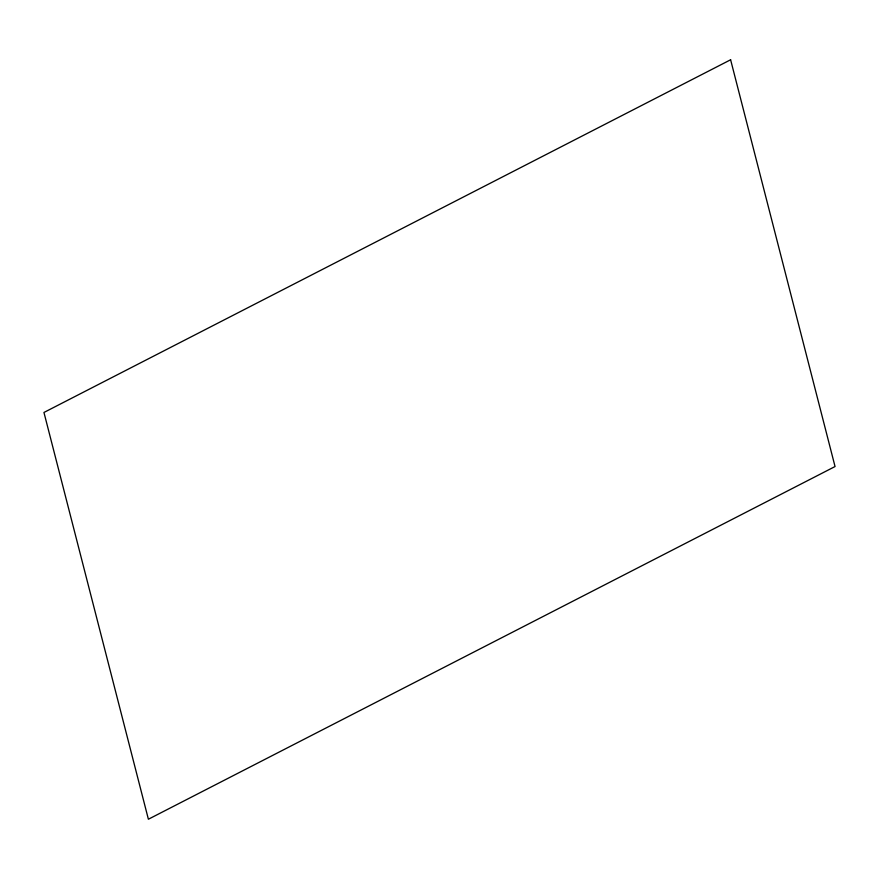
<?xml version="1.0" encoding="UTF-8"?>
<svg xmlns="http://www.w3.org/2000/svg" width="879" height="879" viewBox="0 0 879 879"><rect width="100%" height="100%" fill="white"/><g stroke="black" fill="none" stroke-linecap="round" stroke-linejoin="round"><path stroke-width="1.32" d="M730.614 59.772L43.95 412.46L148.386 819.228L835.05 466.54L730.614 59.772"/></g></svg>
